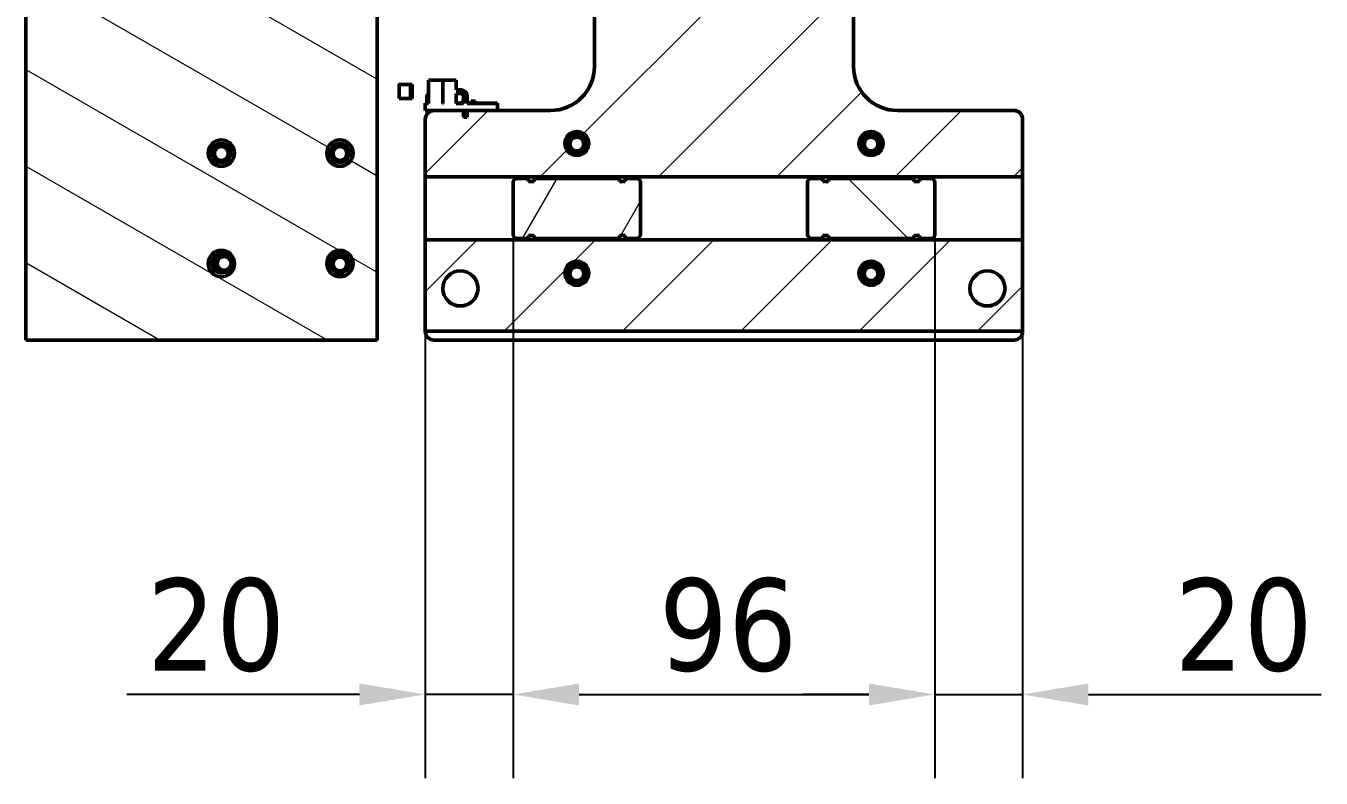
# Model space of a CAD drawing. Header units: millimetres. Extents: x -1901 to 2520, y -3919 to 1782.
# Drawn here: x 198.3 to 493.2, y 340.1 to 511.4 of the extents above; entities that cross this region are included whole.
import ezdxf

# ---------------------------------------------------------------- set-up
doc = ezdxf.new("R2010")
doc.units = ezdxf.units.MM
doc.header["$LTSCALE"] = 6
for name, color, linetype, lineweight in [('Dimension (ISO)', 7, 'Continuous', 25), ('Hatch (ISO)', 7, 'Continuous', 18), ('Visible (ISO)', 7, 'Continuous', 50)]:
    doc.layers.add(name, color=color, linetype=linetype, lineweight=lineweight)
doc.styles.add('Note Text (ISO)', font='tahoma.ttf')
doc.dimstyles.new('Default - Method 1b (ISO)', dxfattribs={"dimscale": 6, "dimtxt": 3.5, "dimasz": 2.5, "dimexe": 3.175, "dimexo": 0, "dimgap": 0.762, "dimtad": 1, "dimtoh": 1, "dimrnd": 1e-08, "dimtxsty": 'Note Text (ISO)', "dimcen": 0.09, "dimdle": 10, "dimclrd": 256, "dimclre": 256, "dimclrt": 256, "dimazin": 2, "dimtfac": 1, "dimtmove": 0, "dimatfit": 3, "dimfxl": 0, "dimtolj": 1, "dimlwd": -1, "dimlwe": -1, "dimarcsym": 0})
pattern_1 = [(60, (0, 0), (-16.4978, 9.525), [])]

# ---------------------------------------------------------------- blocks, each defined once
blk = doc.blocks.new('*D43')
at = {"layer": 'Defpoints', "color": 0}
for p in [(309.2, 469.83), (289.2, 462.64), (309.2, 359.14)]:
    blk.add_point(p, dxfattribs=at)
at = {"layer": 'Dimension (ISO)'}
for p, q in [((309.2, 469.83), (309.2, 340.09)), ((289.2, 462.64), (289.2, 340.09)), ((274.2, 359.14), (221.23, 359.14)), ((309.2, 359.14), (289.2, 359.14)), ((324.2, 359.14), (339.2, 359.14))]:
    blk.add_line(p, q, dxfattribs=at)
for points in [[(274.2, 361.64), (274.2, 356.64), (289.2, 359.14)], [(324.2, 361.64), (324.2, 356.64), (309.2, 359.14)]]:
    blk.add_solid(points, dxfattribs=at)
at = {"layer": 'Dimension (ISO)', "insert": (225.8, 385.59), "char_height": 21, "attachment_point": 1, "style": 'Note Text (ISO)'}
blk.add_mtext('\\A1;20', dxfattribs=at)
blk = doc.blocks.new('*D44')
at = {"layer": 'Defpoints', "color": 0}
for p in [(405.2, 469.83), (309.2, 463.69), (405.2, 359.14)]:
    blk.add_point(p, dxfattribs=at)
at = {"layer": 'Dimension (ISO)'}
for p, q in [((405.2, 469.83), (405.2, 340.09)), ((309.2, 463.69), (309.2, 340.09)), ((324.2, 359.14), (390.2, 359.14))]:
    blk.add_line(p, q, dxfattribs=at)
for points in [[(324.2, 361.64), (324.2, 356.64), (309.2, 359.14)], [(390.2, 361.64), (390.2, 356.64), (405.2, 359.14)]]:
    blk.add_solid(points, dxfattribs=at)
at = {"layer": 'Dimension (ISO)', "insert": (342.38, 385.58), "char_height": 21, "attachment_point": 1, "style": 'Note Text (ISO)'}
blk.add_mtext('\\A1;96', dxfattribs=at)
blk = doc.blocks.new('*D45')
at = {"layer": 'Defpoints', "color": 0}
for p in [(425.2, 469.83), (405.2, 463.69), (425.2, 359.14)]:
    blk.add_point(p, dxfattribs=at)
at = {"layer": 'Dimension (ISO)'}
for p, q in [((425.2, 469.83), (425.2, 340.09)), ((405.2, 463.69), (405.2, 340.09)), ((390.2, 359.14), (375.2, 359.14)), ((405.2, 359.14), (425.2, 359.14)), ((440.2, 359.14), (493.17, 359.14))]:
    blk.add_line(p, q, dxfattribs=at)
for points in [[(390.2, 361.64), (390.2, 356.64), (405.2, 359.14)], [(440.2, 361.64), (440.2, 356.64), (425.2, 359.14)]]:
    blk.add_solid(points, dxfattribs=at)
at = {"layer": 'Dimension (ISO)', "insert": (459.77, 385.59), "char_height": 21, "attachment_point": 1, "style": 'Note Text (ISO)'}
blk.add_mtext('\\A1;20', dxfattribs=at)

msp = doc.modelspace()

# ---------------------------------------------------------------- hatches: boundary and pattern name
at = {"layer": 'Hatch (ISO)'}
h = msp.add_hatch(dxfattribs=at)
h.set_pattern_fill('ANSI31', color=256, scale=152.4, style=0)
h.set_pattern_definition([(45, (0, 0), (-13.4704, 13.4704), [])])
h.paths.add_polyline_path([(289.2, 441.846), (425.2, 441.846), (425.2, 462.637), (289.2, 462.637)])
edge = h.paths.add_edge_path(flags=0)
edge.add_ellipse((297.2, 451.596), major_axis=(0, 4), ratio=0.9999952, start_angle=0, end_angle=360)
edge = h.paths.add_edge_path(flags=0)
edge.add_ellipse((417.2, 451.596), major_axis=(0, 4), ratio=0.9999952, start_angle=0, end_angle=360)
edge = h.paths.add_edge_path(flags=0)
edge.add_ellipse((390.7, 455.079), major_axis=(0, -2.75), ratio=0.9999952, start_angle=0, end_angle=360)
edge = h.paths.add_edge_path(flags=0)
edge.add_ellipse((323.7, 455.079), major_axis=(0, -2.75), ratio=0.9999952, start_angle=0, end_angle=360)
edge = h.paths.add_edge_path()
edge.add_ellipse((423.2, 490.113), major_axis=(0, 2), ratio=0.9999952, start_angle=270, end_angle=360)
edge.add_line((423.2, 492.113), (396.7, 492.113))
edge.add_ellipse((396.7, 502.114), major_axis=(0, -10), ratio=0.9999952, start_angle=270, end_angle=360, ccw=False)
edge.add_line((386.7, 502.114), (386.7, 525.851))
edge.add_line((386.7, 525.851), (327.7, 525.851))
edge.add_line((327.7, 525.851), (327.7, 502.114))
edge.add_ellipse((317.7, 502.114), major_axis=(0, -10), ratio=0.9999952, start_angle=0, end_angle=90, ccw=False)
edge.add_line((317.7, 492.113), (305.6, 492.113))
edge.add_line((305.6, 492.113), (291.2, 492.113))
edge.add_ellipse((291.2, 490.113), major_axis=(0, 2), ratio=0.9999952, start_angle=0, end_angle=7.52425)
edge.add_ellipse((291.2, 490.113), major_axis=(0, 2), ratio=0.9999952, start_angle=7.52425, end_angle=90)
edge.add_line((289.2, 490.113), (289.2, 477.015))
edge.add_line((289.2, 477.015), (425.2, 477.015))
edge.add_line((425.2, 477.015), (425.2, 490.113))
edge = h.paths.add_edge_path(flags=0)
edge.add_ellipse((323.7, 484.613), major_axis=(0, -2.75), ratio=0.9999952, start_angle=0, end_angle=360)
edge = h.paths.add_edge_path(flags=0)
edge.add_ellipse((390.7, 484.613), major_axis=(0, -2.75), ratio=0.9999952, start_angle=0, end_angle=360)
edge = h.paths.add_edge_path(flags=0)
edge.add_ellipse((357.2, 517.596), major_axis=(0, -2.75), ratio=0.9999952, start_angle=0, end_angle=360)
edge = h.paths.add_edge_path()
edge.add_ellipse((317.2, 677.847), major_axis=(0, 2), ratio=0.9999952, start_angle=270, end_angle=360)
edge.add_line((317.2, 679.847), (291.2, 679.847))
edge.add_ellipse((291.2, 677.847), major_axis=(0, 2), ratio=0.9999952, start_angle=0, end_angle=90)
edge.add_line((289.2, 677.847), (289.2, 646.494))
edge.add_line((289.2, 646.494), (425.2, 646.494))
edge.add_line((425.2, 646.494), (425.2, 677.847))
edge.add_ellipse((423.2, 677.847), major_axis=(0, 2), ratio=0.9999952, start_angle=270, end_angle=360)
edge.add_line((423.2, 679.847), (397.2, 679.847))
edge.add_ellipse((397.2, 677.847), major_axis=(0, 2), ratio=0.9999952, start_angle=0, end_angle=90)
edge.add_line((395.2, 677.847), (395.2, 671.847))
edge.add_ellipse((393.2, 671.847), major_axis=(0, -2), ratio=0.9999952, start_angle=0, end_angle=90, ccw=False)
edge.add_line((393.2, 669.847), (321.2, 669.847))
edge.add_ellipse((321.2, 671.847), major_axis=(0, -2), ratio=0.9999952, start_angle=270, end_angle=360, ccw=False)
edge.add_line((319.2, 671.847), (319.2, 677.847))
edge = h.paths.add_edge_path(flags=0)
edge.add_ellipse((297.2, 668.097), major_axis=(0, 4), ratio=0.9999952, start_angle=0, end_angle=360)
edge = h.paths.add_edge_path(flags=0)
edge.add_ellipse((417.2, 668.097), major_axis=(0, 4), ratio=0.9999952, start_angle=0, end_angle=360)
edge = h.paths.add_edge_path(flags=0)
edge.add_ellipse((390.7, 654.614), major_axis=(0, 2.75), ratio=0.9999952, start_angle=0, end_angle=360)
edge = h.paths.add_edge_path(flags=0)
edge.add_ellipse((323.7, 654.614), major_axis=(0, 2.75), ratio=0.9999952, start_angle=0, end_angle=360)
edge = h.paths.add_edge_path()
edge.add_line((289.2, 633.156), (289.2, 619.58))
edge.add_ellipse((291.2, 619.58), major_axis=(0, -2), ratio=0.9999952, start_angle=270, end_angle=360)
edge.add_line((291.2, 617.58), (317.7, 617.58))
edge.add_ellipse((317.7, 607.58), major_axis=(0, 10), ratio=0.9999952, start_angle=270, end_angle=360, ccw=False)
edge.add_line((327.7, 607.58), (327.7, 543.819))
edge.add_line((327.7, 543.819), (386.7, 543.819))
edge.add_line((386.7, 543.819), (386.7, 607.58))
edge.add_ellipse((396.7, 607.58), major_axis=(0, 10), ratio=0.9999952, start_angle=0, end_angle=90, ccw=False)
edge.add_line((396.7, 617.58), (423.2, 617.58))
edge.add_ellipse((423.2, 619.58), major_axis=(0, -2), ratio=0.9999952, start_angle=0, end_angle=90)
edge.add_line((425.2, 619.58), (425.2, 633.156))
edge.add_line((425.2, 633.156), (289.2, 633.156))
edge = h.paths.add_edge_path(flags=0)
edge.add_ellipse((323.7, 625.08), major_axis=(0, 2.75), ratio=0.9999952, start_angle=0, end_angle=360)
edge = h.paths.add_edge_path(flags=0)
edge.add_ellipse((390.7, 625.08), major_axis=(0, 2.75), ratio=0.9999952, start_angle=0, end_angle=360)
edge = h.paths.add_edge_path(flags=0)
edge.add_ellipse((357.2, 552.097), major_axis=(0, -2.75), ratio=0.9999952, start_angle=0, end_angle=360)
h = msp.add_hatch(dxfattribs=at)
h.set_pattern_fill('ANSI31', color=256, scale=152.4, angle=105.00025, style=0)
h.set_pattern_definition([(150.0002, (0, 0), (-9.5249, -16.4978), [])])
h.paths.add_polyline_path([(278.251, 439.846), (278.251, 531.345), (198.251, 531.345), (198.251, 439.846)])
edge = h.paths.add_edge_path(flags=0)
edge.add_ellipse((242.751, 482.421), major_axis=(0, -3), ratio=0.9999952, start_angle=0, end_angle=360)
edge = h.paths.add_edge_path(flags=0)
edge.add_ellipse((269.751, 457.271), major_axis=(0, -3), ratio=0.9999952, start_angle=0, end_angle=360)
edge = h.paths.add_edge_path(flags=0)
edge.add_ellipse((242.751, 457.271), major_axis=(0, -3), ratio=0.9999952, start_angle=0, end_angle=360)
edge = h.paths.add_edge_path(flags=0)
edge.add_ellipse((269.751, 482.421), major_axis=(0, -3), ratio=0.9999952, start_angle=0, end_angle=360)
edge = h.paths.add_edge_path(flags=0)
edge.add_ellipse((236.251, 521.253), major_axis=(0, 2.75), ratio=0.9999952, start_angle=0, end_angle=360)
edge = h.paths.add_edge_path(flags=0)
edge.add_ellipse((248.251, 521.253), major_axis=(0, 2.75), ratio=0.9999952, start_angle=0, end_angle=360)
edge = h.paths.add_edge_path(flags=0)
edge.add_ellipse((260.251, 521.253), major_axis=(0, 2.75), ratio=0.9999952, start_angle=0, end_angle=360)
h = msp.add_hatch(dxfattribs=at)
h.set_pattern_fill('ANSI31', color=256, scale=152.4, angle=75.00018, style=0)
h.set_pattern_definition([(120, (0, 0), (-16.49775, -9.52505), [])])
edge = h.paths.add_edge_path()
edge.add_line((296.23, 496.821), (296.23, 499.046))
edge.add_line((296.23, 499.046), (293.225, 499.046))
edge.add_line((293.225, 499.046), (293.225, 493.746))
edge.add_line((293.225, 493.746), (293.215, 493.746))
edge.add_line((293.215, 493.746), (293.215, 499.046))
edge.add_line((293.215, 499.046), (289.9, 499.046))
edge.add_line((289.9, 499.046), (289.9, 493.746))
edge.add_line((289.9, 493.746), (289.2, 493.746))
edge.add_line((289.2, 493.746), (289.2, 492.096))
edge.add_line((289.2, 492.096), (297.905, 492.096))
edge.add_line((297.905, 492.096), (297.905, 490.696))
edge.add_line((297.905, 490.696), (297.979, 490.622))
edge.add_line((297.979, 490.622), (298.681, 490.622))
edge.add_line((298.681, 490.622), (298.755, 490.696))
edge.add_line((298.755, 490.696), (298.755, 492.096))
edge.add_line((298.755, 492.096), (305.6, 492.096))
edge.add_line((305.6, 492.096), (305.6, 493.746))
edge.add_line((305.6, 493.746), (298.755, 493.746))
edge.add_line((298.755, 493.746), (298.755, 495.396))
edge.add_ellipse((297.33, 495.396), major_axis=(0, 1.425), ratio=0.9999952, start_angle=270, end_angle=360)
edge.add_line((297.33, 496.821), (296.23, 496.821))
edge = h.paths.add_edge_path(flags=0)
edge.add_line((297.905, 493.746), (296.23, 493.746))
edge.add_line((296.23, 493.746), (296.23, 495.971))
edge.add_line((296.23, 495.971), (297.33, 495.971))
edge.add_ellipse((297.33, 495.396), major_axis=(0, 0.575), ratio=0.9999952, start_angle=270, end_angle=360, ccw=False)
edge.add_line((297.905, 495.396), (297.905, 493.746))
h = msp.add_hatch(dxfattribs=at)
h.set_pattern_fill('ANSI31', color=256, scale=152.4, angle=14.99998, style=0)
h.set_pattern_definition(pattern_1)
h.paths.add_polyline_path([(286.198, 494.846), (286.195, 498.046), (285.825, 498.046), (285.827, 496.488), (285.829, 494.846)])
h = msp.add_hatch(dxfattribs=at)
h.set_pattern_fill('ANSI31', color=256, scale=152.4, angle=14.99998, style=0)
h.set_pattern_definition(pattern_1)
edge = h.paths.add_edge_path()
edge.add_line((333.4, 463.693), (334.7, 463.693))
edge.add_line((334.7, 463.693), (334.7, 462.98))
edge.add_line((334.7, 462.98), (337.7, 462.98))
edge.add_spline(control_points=[(337.7, 462.98), (337.964, 463.346), (338.2, 463.693)], knot_values=[0, 0, 0, 0.08706, 0.08706, 0.08706], weights=[1, 1.0007428, 1], degree=2, periodic=0)
edge.add_line((338.2, 463.693), (338.2, 475.959))
edge.add_spline(control_points=[(338.2, 475.959), (337.964, 476.306), (337.7, 476.672)], knot_values=[0, 0, 0, 0.08706, 0.08706, 0.08706], weights=[1, 1.0007428, 1], degree=2, periodic=0)
edge.add_line((337.7, 476.672), (334.7, 476.672))
edge.add_line((334.7, 476.672), (334.7, 475.959))
edge.add_line((334.7, 475.959), (333.4, 475.959))
edge.add_line((333.4, 475.959), (333.4, 476.672))
edge.add_line((333.4, 476.672), (314, 476.672))
edge.add_line((314, 476.672), (314, 475.959))
edge.add_line((314, 475.959), (312.7, 475.959))
edge.add_line((312.7, 475.959), (312.7, 476.672))
edge.add_line((312.7, 476.672), (309.7, 476.672))
edge.add_spline(control_points=[(309.7, 476.672), (309.436, 476.306), (309.2, 475.959)], knot_values=[0, 0, 0, 0.08706, 0.08706, 0.08706], weights=[1, 1.0007428, 1], degree=2, periodic=0)
edge.add_line((309.2, 475.959), (309.2, 463.693))
edge.add_spline(control_points=[(309.2, 463.693), (309.436, 463.346), (309.7, 462.98)], knot_values=[0, 0, 0, 0.08706, 0.08706, 0.08706], weights=[1, 1.0007428, 1], degree=2, periodic=0)
edge.add_line((309.7, 462.98), (312.7, 462.98))
edge.add_line((312.7, 462.98), (312.7, 463.693))
edge.add_line((312.7, 463.693), (314, 463.693))
edge.add_line((314, 463.693), (314, 462.98))
edge.add_line((314, 462.98), (333.4, 462.98))
edge.add_line((333.4, 462.98), (333.4, 463.693))
h = msp.add_hatch(dxfattribs=at)
h.set_pattern_fill('ANSI31', color=256, scale=152.4, angle=90.00021, style=0)
h.set_pattern_definition([(135.0002, (0, 0), (-13.47033, -13.47043), [])])
edge = h.paths.add_edge_path()
edge.add_line((400.4, 463.693), (401.7, 463.693))
edge.add_line((401.7, 463.693), (401.7, 462.98))
edge.add_line((401.7, 462.98), (404.7, 462.98))
edge.add_spline(control_points=[(404.7, 462.98), (404.964, 463.346), (405.2, 463.693)], knot_values=[0, 0, 0, 0.08706, 0.08706, 0.08706], weights=[1, 1.0007428, 1], degree=2, periodic=0)
edge.add_line((405.2, 463.693), (405.2, 475.959))
edge.add_spline(control_points=[(405.2, 475.959), (404.964, 476.306), (404.7, 476.672)], knot_values=[0, 0, 0, 0.08706, 0.08706, 0.08706], weights=[1, 1.0007428, 1], degree=2, periodic=0)
edge.add_line((404.7, 476.672), (401.7, 476.672))
edge.add_line((401.7, 476.672), (401.7, 475.959))
edge.add_line((401.7, 475.959), (400.4, 475.959))
edge.add_line((400.4, 475.959), (400.4, 476.672))
edge.add_line((400.4, 476.672), (381, 476.672))
edge.add_line((381, 476.672), (381, 475.959))
edge.add_line((381, 475.959), (379.7, 475.959))
edge.add_line((379.7, 475.959), (379.7, 476.672))
edge.add_line((379.7, 476.672), (376.7, 476.672))
edge.add_spline(control_points=[(376.7, 476.672), (376.436, 476.306), (376.2, 475.959)], knot_values=[0, 0, 0, 0.08706, 0.08706, 0.08706], weights=[1, 1.0007428, 1], degree=2, periodic=0)
edge.add_line((376.2, 475.959), (376.2, 463.693))
edge.add_spline(control_points=[(376.2, 463.693), (376.436, 463.346), (376.7, 462.98)], knot_values=[0, 0, 0, 0.08706, 0.08706, 0.08706], weights=[1, 1.0007428, 1], degree=2, periodic=0)
edge.add_line((376.7, 462.98), (379.7, 462.98))
edge.add_line((379.7, 462.98), (379.7, 463.693))
edge.add_line((379.7, 463.693), (381, 463.693))
edge.add_line((381, 463.693), (381, 462.98))
edge.add_line((381, 462.98), (400.4, 462.98))
edge.add_line((400.4, 462.98), (400.4, 463.693))

# ---------------------------------------------------------------- linework, layer by layer
at = {"layer": 'Visible (ISO)'}
for p, q in [((198.251, 531.345), (198.251, 439.846)), ((278.251, 439.846), (278.251, 531.345)), ((327.7, 525.851), (327.7, 502.114)), ((386.7, 502.114), (386.7, 525.851)), ((289.9, 499.049), (289.9, 499.046)), ((293.215, 499.049), (289.9, 499.049)), ((293.215, 499.046), (289.9, 499.046)), ((289.9, 499.046), (289.9, 493.746)), ((293.215, 499.049), (293.215, 499.046)), ((293.215, 493.746), (293.215, 499.046)), ((293.225, 499.046), (293.225, 499.049)), ((296.23, 499.049), (293.225, 499.049)), ((296.23, 499.046), (293.225, 499.046)), ((293.225, 499.046), (293.225, 493.746)), ((296.23, 499.049), (296.23, 499.046)), ((296.23, 496.821), (296.23, 499.046)), ((283.242, 494.854), (283.242, 498.054)), ((284.673, 498.06), (284.785, 498.059)), ((284.785, 498.049), (284.785, 498.059)), ((286.195, 498.046), (285.825, 498.046)), ((285.827, 496.488), (285.829, 494.846)), ((286.159, 498.047), (286.195, 498.046)), ((286.198, 494.846), (286.195, 498.046)), ((293.215, 495.761), (293.225, 495.761)), ((293.225, 495.758), (293.215, 495.758)), ((297.33, 496.821), (296.23, 496.821)), ((297.33, 496.821), (296.23, 496.821)), ((296.23, 493.746), (296.23, 495.971)), ((296.23, 495.971), (297.33, 495.971)), ((285.827, 494.846), (285.829, 494.846)), ((285.829, 494.846), (286.198, 494.846)), ((289.2, 493.77), (289.2, 493.746)), ((289.578, 493.77), (289.2, 493.77)), ((289.9, 493.746), (289.2, 493.746)), ((289.2, 493.746), (289.2, 492.096)), ((289.578, 495.46), (289.578, 493.76)), ((293.225, 493.746), (293.215, 493.746)), ((297.4, 493.77), (296.23, 493.77)), ((297.905, 493.746), (296.23, 493.746)), ((297.905, 494.265), (297.4, 494.265)), ((297.4, 494.265), (297.4, 494.258)), ((297.4, 494.258), (297.905, 494.258)), ((297.4, 494.258), (297.4, 493.758)), ((297.4, 493.758), (297.905, 493.758)), ((297.905, 495.396), (297.905, 493.746)), ((298.755, 493.746), (298.755, 495.396)), ((298.755, 495.396), (298.755, 495.396)), ((299.6, 493.77), (298.755, 493.77)), ((305.6, 493.746), (298.755, 493.746)), ((300.6, 494.265), (299.6, 494.265)), ((299.6, 494.265), (299.6, 494.258)), ((299.6, 494.258), (300.6, 494.258)), ((299.6, 494.258), (299.6, 493.758)), ((299.6, 493.758), (300.6, 493.758)), ((300.6, 494.258), (300.6, 494.265)), ((300.6, 494.258), (300.6, 493.758)), ((305.6, 493.77), (300.6, 493.77)), ((305.6, 493.746), (305.6, 493.77)), ((305.6, 492.096), (305.6, 493.746)), ((289.2, 492.096), (297.905, 492.096)), ((289.2, 490.159), (289.2, 490.113)), ((289.2, 490.113), (289.2, 477.015)), ((290.828, 492.096), (290.828, 492.092)), ((317.7, 492.113), (291.2, 492.113)), ((297.905, 492.096), (297.905, 490.696)), ((297.905, 490.696), (297.979, 490.622)), ((297.979, 490.622), (298.681, 490.622)), ((298.681, 490.622), (298.755, 490.696)), ((298.755, 490.696), (298.755, 492.096)), ((298.755, 492.096), (305.6, 492.096)), ((305.6, 492.159), (317.7, 492.159)), ((396.7, 492.159), (423.2, 492.159)), ((423.2, 492.113), (396.7, 492.113)), ((425.2, 490.113), (425.2, 490.159)), ((425.2, 477.015), (425.2, 490.113)), ((321.7, 484.646), (321.7, 484.493)), ((325.7, 484.646), (325.7, 484.493)), ((388.7, 484.646), (388.7, 484.493)), ((392.7, 484.646), (392.7, 484.493)), ((240.751, 482.455), (240.751, 482.333)), ((244.751, 482.455), (244.751, 482.333)), ((267.751, 482.455), (267.751, 482.333)), ((271.751, 482.455), (271.751, 482.333)), ((289.2, 477.015), (425.2, 477.015)), ((289.2, 462.637), (289.2, 477.015)), ((309.2, 475.959), (309.2, 463.693)), ((312.7, 476.672), (309.7, 476.672)), ((312.7, 475.959), (312.7, 476.672)), ((314, 475.959), (312.7, 475.959)), ((333.4, 476.672), (314, 476.672)), ((314, 476.672), (314, 475.959)), ((333.4, 475.959), (333.4, 476.672)), ((334.7, 475.959), (333.4, 475.959)), ((337.7, 476.672), (334.7, 476.672)), ((334.7, 476.672), (334.7, 475.959)), ((338.2, 463.693), (338.2, 475.959)), ((376.2, 475.959), (376.2, 463.693)), ((379.7, 476.672), (376.7, 476.672)), ((379.7, 475.959), (379.7, 476.672)), ((381, 475.959), (379.7, 475.959)), ((400.4, 476.672), (381, 476.672)), ((381, 476.672), (381, 475.959)), ((400.4, 475.959), (400.4, 476.672)), ((401.7, 475.959), (400.4, 475.959)), ((404.7, 476.672), (401.7, 476.672)), ((401.7, 476.672), (401.7, 475.959)), ((405.2, 463.693), (405.2, 475.959)), ((425.2, 477.015), (425.2, 462.637)), ((312.7, 462.98), (312.7, 463.693)), ((312.7, 463.693), (314, 463.693)), ((314, 463.693), (314, 462.98)), ((333.4, 463.693), (334.7, 463.693)), ((333.4, 462.98), (333.4, 463.693)), ((334.7, 463.693), (334.7, 462.98)), ((379.7, 462.98), (379.7, 463.693)), ((379.7, 463.693), (381, 463.693)), ((381, 463.693), (381, 462.98)), ((400.4, 463.693), (401.7, 463.693)), ((400.4, 462.98), (400.4, 463.693)), ((401.7, 463.693), (401.7, 462.98)), ((425.2, 462.637), (289.2, 462.637)), ((289.2, 462.637), (289.2, 441.846)), ((309.7, 462.98), (312.7, 462.98)), ((314, 462.98), (333.4, 462.98)), ((334.7, 462.98), (337.7, 462.98)), ((376.7, 462.98), (379.7, 462.98)), ((381, 462.98), (400.4, 462.98)), ((401.7, 462.98), (404.7, 462.98)), ((425.2, 441.846), (425.2, 462.637)), ((242.741, 459.303), (243.375, 459.303)), ((267.751, 457.305), (267.751, 457.183)), ((271.751, 457.305), (271.751, 457.183)), ((242.741, 455.303), (243.375, 455.303)), ((321.7, 455.112), (321.7, 454.959)), ((325.7, 455.112), (325.7, 454.959)), ((388.7, 455.112), (388.7, 454.959)), ((392.7, 455.112), (392.7, 454.959)), ((198.251, 439.846), (278.251, 439.846)), ((289.2, 441.846), (425.2, 441.846)), ((423.2, 439.846), (291.2, 439.846))]:
    msp.add_line(p, q, dxfattribs=at)
for centre, major_axis, ratio, start_param, end_param in [((317.7, 502.159), (10, 0), 0.9999952, 4.712389, 6.2831853), ((317.7, 502.114), (0, -10), 0.9999952, 0, 1.5707963), ((396.7, 502.159), (-10, 0), 0.9999952, 0, 1.5707963), ((396.7, 502.114), (0, -10), 0.9999952, 4.712389, 6.2831853), ((285.342, 498.054), (-2.1, 0), 0.0030937, 5.036736, 7.8061601), ((285.342, 498.054), (-1.75, 0), 0.0030937, 5.036736, 7.8061601), ((285.211, 498.046), (0.65, 0), 0.0030937, 0.3321807, 1.5229748), ((285.211, 498.046), (1, 0), 0.0030937, 0.324347, 1.5229748), ((297.33, 495.396), (0, 1.425), 0.9999952, 4.712389, 6.2831853), ((297.33, 495.396), (1.425, 0), 0.9999952, 0, 1.5707963), ((297.33, 495.396), (0, 0.575), 0.9999952, 4.712389, 6.2831853), ((285.342, 494.854), (-2.1, 0), 0.0030937, 0, 1.5229748), ((285.211, 494.846), (0.65, 0), 0.0030937, 0.324347, 1.5229748), ((292.328, 493.76), (-2.75, 0), 0.0030937, 0, 0.4891613), ((292.328, 493.76), (-2.75, 0), 0.0030937, 1.8994059, 1.9032503), ((291.2, 490.113), (0, 2), 0.9999952, 0, 1.5707963), ((291.2, 490.159), (-1.937, -0.499), 0.9999958, 4.712389, 6.0312319), ((423.2, 490.159), (2, 0), 0.9999952, 0, 1.5707963), ((423.2, 490.113), (0, 2), 0.9999952, 4.712389, 6.2831853), ((323.7, 484.644), (-2.15, 0), 0.9999952, 1.6750696, 7.7496951), ((323.7, 484.646), (2, 0), 0.9999952, 0, 3.1415927), ((390.7, 484.644), (-2.15, 0), 0.9999952, 1.6750688, 7.7496943), ((390.7, 484.646), (2, 0), 0.9999952, 0, 3.1415927), ((323.7, 484.644), (2.75, 0), 0.9999952, 3.1471431, 6.2776348), ((323.7, 484.646), (-2.15, -0.001), 0.9999952, 0, 1.3681714), ((323.7, 484.646), (2.15, 0), 0.9999952, 4.9144251, 6.2826097), ((390.7, 484.644), (-2.75, 0), 0.9999952, 0.0055505, 3.1360422), ((390.7, 484.646), (-2.15, -0.001), 0.9999952, 0, 1.3681706), ((390.7, 484.646), (2.15, 0), 0.9999952, 4.9144243, 6.2826097), ((242.751, 482.453), (-3, 0), 0.9999952, 0.0053492, 3.1362434), ((269.751, 482.453), (-3, 0), 0.9999952, 0.0053492, 3.1362434), ((242.751, 457.303), (0, -2.15), 0.9998704, 2.7549527, 6.6698253), ((242.751, 457.303), (3, 0), 0.9999952, 4.9022117, 6.2777959), ((269.751, 457.303), (-3, 0), 0.9999952, 0.0053894, 3.1362033), ((323.7, 455.11), (-2.15, 0), 0.9999952, 1.6750699, 7.7496954), ((323.7, 455.112), (2, 0), 0.9999952, 0, 3.1415927), ((390.7, 455.11), (-2.15, 0), 0.9999952, 1.675069, 7.7496945), ((323.7, 455.11), (2.75, 0), 0.9999952, 3.1471945, 6.2775834), ((323.7, 455.112), (-2.15, -0.001), 0.9999952, 0, 1.3681716), ((323.7, 455.112), (2.15, 0), 0.9999952, 4.9144254, 6.2826097), ((390.7, 455.11), (-2.75, 0), 0.9999952, 0.0056019, 3.1359908), ((390.7, 455.112), (-2.15, -0.001), 0.9999952, 0, 1.3681708), ((390.7, 455.112), (2, 0), 0.9999952, 0, 3.1415927), ((390.7, 455.112), (2.15, 0), 0.9999952, 4.9144245, 6.2826097), ((297.2, 451.642), (-4, 0), 0.9999952, 0.005789, 3.1358036), ((417.2, 451.642), (-4, 0), 0.9999952, 0.005789, 3.1358036), ((291.2, 441.846), (-2, 0), 0.9999952, 0, 1.5707963), ((423.2, 441.846), (2, 0), 0.9999952, 4.712389, 6.2831853)]:
    msp.add_ellipse(centre, major_axis=major_axis, ratio=ratio, start_param=start_param, end_param=end_param, dxfattribs=at)
for centre, major_axis, ratio in [((323.7, 484.613), (0, -2.75), 0.9999952), ((390.7, 484.613), (0, -2.75), 0.9999952), ((242.751, 482.421), (0, -3), 0.9999952), ((242.751, 482.453), (2.15, 0), 0.9999952), ((242.751, 482.333), (2, 0), 0.9999952), ((242.751, 482.332), (1.571, 0), 0.9999952), ((269.751, 482.421), (0, -3), 0.9999952), ((269.751, 482.453), (2.15, 0), 0.9999952), ((269.751, 482.333), (2, 0), 0.9999952), ((269.751, 482.332), (1.571, 0), 0.9999952), ((323.7, 484.493), (2, 0), 0.9999952), ((323.7, 484.492), (1.571, 0), 0.9999952), ((390.7, 484.493), (2, 0), 0.9999952), ((390.7, 484.492), (1.571, 0), 0.9999952), ((242.751, 457.271), (0, -3), 0.9999952), ((269.751, 457.271), (0, -3), 0.9999952), ((243.375, 457.303), (0, 2), 0.9998704), ((243.382, 457.303), (0, -1.571), 0.9998704), ((269.751, 457.303), (2.15, 0), 0.9999952), ((269.751, 457.183), (2, 0), 0.9999952), ((269.751, 457.182), (1.571, 0), 0.9999952), ((323.7, 455.079), (0, -2.75), 0.9999952), ((390.7, 455.079), (0, -2.75), 0.9999952), ((297.2, 451.596), (0, 4), 0.9999952), ((323.7, 454.959), (2, 0), 0.9999952), ((323.7, 454.957), (1.571, 0), 0.9999952), ((390.7, 454.959), (2, 0), 0.9999952), ((390.7, 454.957), (1.571, 0), 0.9999952), ((417.2, 451.596), (0, 4), 0.9999952)]:
    msp.add_ellipse(centre, major_axis=major_axis, ratio=ratio, dxfattribs=at)
for points, weights in [([(285.825, 498.046), (285.826, 497.268), (285.827, 496.488)], [1, 0.999984267242, 0.999983875482]), ([(309.7, 476.672), (309.436, 476.306), (309.2, 475.959)], [1, 1.00074284583, 1]), ([(338.2, 475.959), (337.964, 476.306), (337.7, 476.672)], [1, 1.00074284584, 1]), ([(376.7, 476.672), (376.436, 476.306), (376.2, 475.959)], [1, 1.00074284583, 1]), ([(405.2, 475.959), (404.964, 476.306), (404.7, 476.672)], [1, 1.00074284583, 1]), ([(309.2, 463.693), (309.436, 463.346), (309.7, 462.98)], [1, 1.00074284583, 1]), ([(337.7, 462.98), (337.964, 463.346), (338.2, 463.693)], [1, 1.00074284583, 1]), ([(376.2, 463.693), (376.436, 463.346), (376.7, 462.98)], [1, 1.00074284583, 1]), ([(404.7, 462.98), (404.964, 463.346), (405.2, 463.693)], [1, 1.00074284584, 1])]:
    msp.add_rational_spline(points, weights, degree=2, dxfattribs=at)
msp.add_open_spline([(289.578, 495.46), (289.578, 495.492), (289.583, 495.525), (289.604, 495.586), (289.619, 495.615), (289.657, 495.666), (289.681, 495.688), (289.72, 495.715), (289.733, 495.723), (289.761, 495.736), (289.775, 495.742), (289.799, 495.749), (289.809, 495.752), (289.823, 495.755), (289.828, 495.756), (289.837, 495.757), (289.842, 495.758), (289.849, 495.758), (289.852, 495.759), (289.859, 495.759), (289.862, 495.759), (289.872, 495.76), (289.876, 495.76), (289.888, 495.76), (289.894, 495.761), (289.9, 495.761)], degree=3, knots=[0, 0, 0, 0, 0.009737558, 0.009737558, 0.019296774, 0.019296774, 0.028859469, 0.028859469, 0.033559968, 0.033559968, 0.038087529, 0.038087529, 0.041479246, 0.041479246, 0.04320054, 0.04320054, 0.04553833, 0.04553833, 0.048115085, 0.048115085, 0.052676664, 0.052676664, 0.064722736, 0.064722736, 0.076588474, 0.076588474, 0.076588474, 0.076588474], dxfattribs=at)
msp.add_open_spline([(293.215, 495.767), (293.218, 495.767), (293.222, 495.767), (293.225, 495.767)], degree=3, dxfattribs=at)

# ---------------------------------------------------------------- dimensions: what is measured, and where the dimension line sits
at = {"layer": 'Dimension (ISO)'}
for base, p1, p2, override, picture, middle in [((309.2, 359.143), (289.2, 462.637), (309.2, 469.826), {"dimgap": 0.762, "dimtoh": 0, "dimdec": 2, "dimtol": 0, "dimlim": 0, "dimtp": 0, "dimtm": 0, "dimtdec": 2, "dimtofl": 1, "dimatfit": 1}, '*D43', (240.214, 359.143)), ((405.2, 359.143), (309.2, 463.693), (405.2, 469.826), {"dimgap": 0.762, "dimtoh": 0, "dimdec": 2, "dimtol": 0, "dimlim": 0, "dimtp": 0, "dimtm": 0, "dimtdec": 2, "dimtofl": 0, "dimatfit": 1}, '*D44', (357.2, 359.143)), ((425.2, 359.143), (405.2, 463.693), (425.2, 469.826), {"dimgap": 0.762, "dimtoh": 0, "dimdec": 2, "dimtol": 0, "dimlim": 0, "dimtp": 0, "dimtm": 0, "dimtdec": 2, "dimtofl": 1, "dimatfit": 1}, '*D45', (474.186, 359.143))]:
    dim = msp.add_linear_dim(base=base, p1=p1, p2=p2, angle=180, dimstyle='Default - Method 1b (ISO)', override=override, dxfattribs=at)
    dim.commit()
    dim.dimension.update_dxf_attribs({"geometry": picture, "text_midpoint": middle, "dimtype": 160})

doc.saveas('drawing.dxf')
